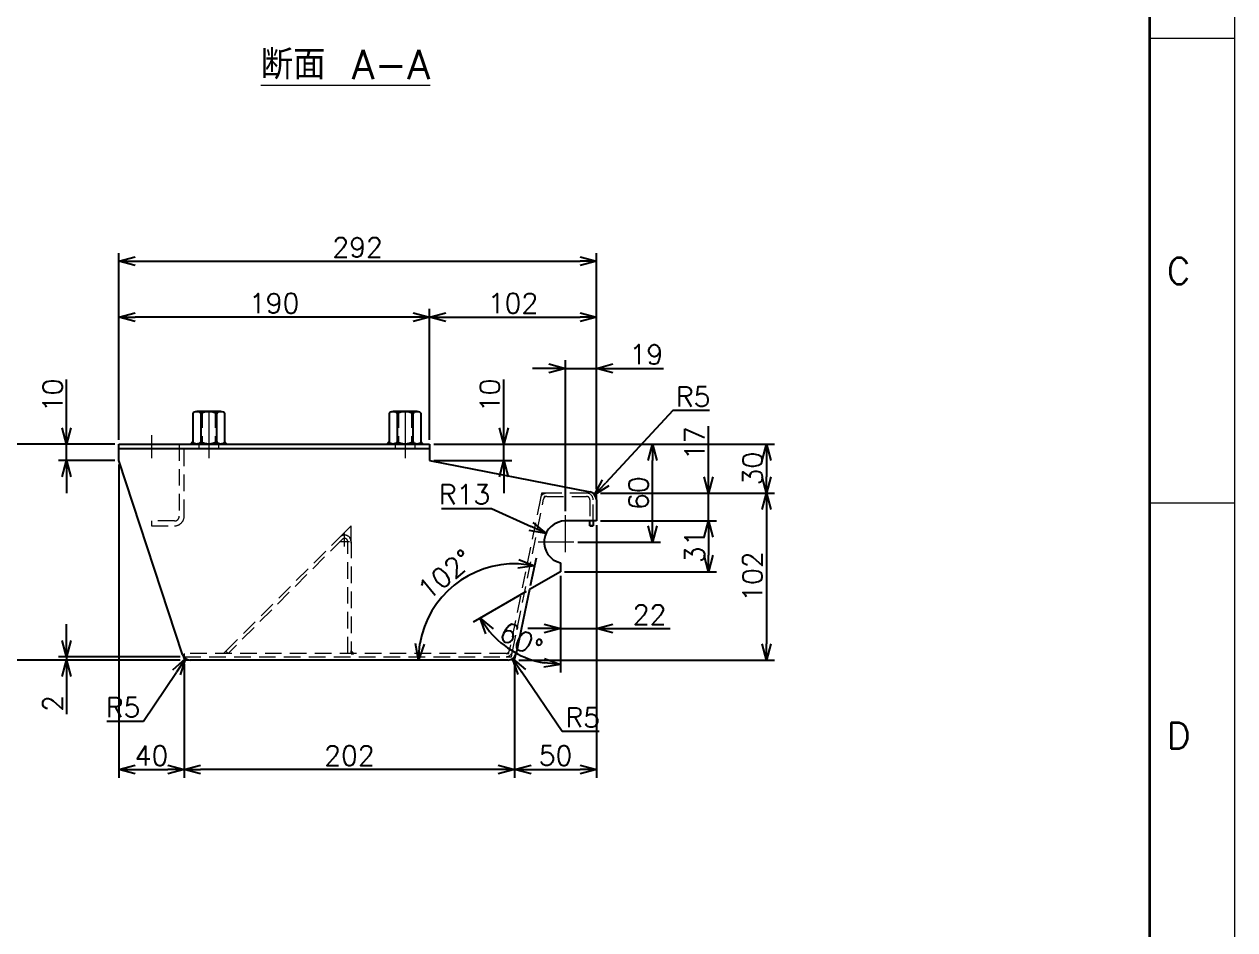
# Model space of a CAD drawing. Header units: millimetres. Extents: x 0 to 3313, y -19 to 2332.
# Drawn here: x 2573 to 3313, y 1185 to 1739 of the extents above; entities that cross this region are included whole.
import ezdxf
from ezdxf.enums import TextEntityAlignment as Align

# ---------------------------------------------------------------- set-up
doc = ezdxf.new("R2010")
doc.units = ezdxf.units.MM
doc.header["$LTSCALE"] = 1.6
doc.header["$PDMODE"] = 99
doc.header["$PDSIZE"] = 1
doc.linetypes.add('CENTER2', pattern=[28.575, 19.05, -3.175, 3.175, -3.175])
doc.linetypes.add('HIDDEN', pattern=[9.525, 6.35, -3.175])
for name, color, linetype, lineweight in [('04_HIDDEN', 2, 'HIDDEN', 13), ('05_CENTER', 4, 'CENTER2', 13), ('08_DIM', 3, 'Continuous', 13), ('90_FRAME', 5, 'Continuous', 35)]:
    doc.layers.add(name, color=color, linetype=linetype, lineweight=lineweight)
doc.layers.add('10_DRAFT', color=8, linetype='Continuous', lineweight=0, plot=False)
doc.layers.add('91_BLANK', color=5, linetype='Continuous', lineweight=0, plot=False)
doc.styles.add('KSS_TXT', font='txt.shx', dxfattribs={"bigfont": 'extfont2.shx'})
doc.dimstyles.new('KSS_DIM', dxfattribs={"dimscale": 4, "dimtxt": 3, "dimasz": 2.5, "dimexe": 1.25, "dimexo": 0.625, "dimtad": 1, "dimdsep": 46, "dimtxsty": 'KSS_TXT', "dimblk": 'OPEN30', "dimcen": 0, "dimazin": 2, "dimtfac": 0.75, "dimtmove": 0, "dimatfit": 3, "dimldrblk": 'OPEN30', "dimfxl": 1.25, "dimtolj": 1, "dimarcsym": 0})
doc.dimstyles.new('KSS_DIM$4', dxfattribs={"dimscale": 4, "dimtxt": 3, "dimasz": 2.5, "dimexe": 1.25, "dimexo": 0.625, "dimtad": 1, "dimtih": 1, "dimtoh": 1, "dimdsep": 46, "dimtxsty": 'KSS_TXT', "dimblk": 'OPEN30', "dimcen": 0, "dimse1": 1, "dimazin": 2, "dimtfac": 0.75, "dimtofl": 0, "dimtmove": 0, "dimatfit": 3, "dimldrblk": 'OPEN30', "dimfxl": 1.25, "dimtolj": 1, "dimarcsym": 0})

# ---------------------------------------------------------------- blocks, each defined once
blk = doc.blocks.new('NTFLS-20a_1')
at = {"color": 0}
for p, q in [((-9.8, 1.31), (-9.8, 18.69)), ((-7.35, 20), (7.35, 20)), ((-4.9, 1.31), (-4.9, 18.69)), ((4.9, 18.69), (4.9, 1.31)), ((9.8, 18.69), (9.8, 1.31)), ((-7.35, 0), (7.35, 0))]:
    blk.add_line(p, q, dxfattribs=at)
for centre, radius, start, end in [((-7.35, 17.06), 2.94, 33.626, 146.374), ((0, 10.2), 9.8, 60, 120), ((7.35, 17.06), 2.94, 33.626, 146.374), ((-7.35, 2.94), 2.94, 213.626, 326.374), ((0, 9.8), 9.8, 240, 300), ((7.35, 2.94), 2.94, 213.626, 326.374)]:
    blk.add_arc(centre, radius, start, end, dxfattribs=at)
at = {"layer": '04_HIDDEN', "color": 0}
for p, q in [((-5, 20), (-5, 0)), ((-4, 20), (-4, 0)), ((4, 20), (4, 0)), ((5, 20), (5, 0))]:
    blk.add_line(p, q, dxfattribs=at)
at = {"layer": '10_DRAFT', "linetype": 'CENTER2'}
blk.add_line((0, 20), (0, 0), dxfattribs=at)
blk = doc.blocks.new('_Open30')
at = {"color": 0, "linetype": 'ByBlock', "lineweight": -2}
for p, q in [((-1, 0.268), (0, 0)), ((0, 0), (-1, -0.268)), ((0, 0), (-1, 0))]:
    blk.add_line(p, q, dxfattribs=at)
blk = doc.blocks.new('*D23')
at = {"layer": '08_DIM', "color": 0, "lineweight": -2, "transparency": 16777216}
for p, q in [((2903.55, 1440.97), (2903.55, 1533.17)), ((2922.55, 1454.4), (2922.55, 1533.17)), ((2893.55, 1528.17), (2883.55, 1528.17)), ((2903.55, 1528.17), (2922.55, 1528.17)), ((2932.55, 1528.17), (2963.55, 1528.17))]:
    blk.add_line(p, q, dxfattribs=at)
at = {"layer": 'Defpoints', "color": 0, "transparency": 16777216}
for p in [(2922.55, 1528.17), (2922.55, 1451.9), (2903.55, 1438.47)]:
    blk.add_point(p, dxfattribs=at)
at = {"layer": '08_DIM', "color": 0, "lineweight": -2, "transparency": 16777216, "xscale": 10, "yscale": 10, "zscale": 10}
blk.add_blockref('_Open30', (2903.55, 1528.17), dxfattribs=at)
at = {"layer": '08_DIM', "color": 0, "lineweight": -2, "transparency": 16777216, "xscale": 10, "yscale": 10, "zscale": 10, "rotation": 180}
blk.add_blockref('_Open30', (2922.55, 1528.17), dxfattribs=at)
at = {"layer": '08_DIM', "color": 0, "transparency": 16777216, "insert": (2953.05, 1536.67), "char_height": 12, "attachment_point": 5, "style": 'KSS_TXT'}
blk.add_mtext('\\A1;19', dxfattribs=at)
blk = doc.blocks.new('*D24')
at = {"layer": '08_DIM', "color": 0, "lineweight": -2, "transparency": 16777216}
for p, q in [((2823.05, 1481.9), (2961.78, 1481.9)), ((2956.78, 1431.9), (2956.78, 1471.9)), ((2911.27, 1421.9), (2961.78, 1421.9))]:
    blk.add_line(p, q, dxfattribs=at)
at = {"layer": 'Defpoints', "color": 0, "transparency": 16777216}
for p in [(2820.55, 1481.9), (2956.78, 1481.9), (2908.77, 1421.9)]:
    blk.add_point(p, dxfattribs=at)
at = {"layer": '08_DIM', "color": 0, "lineweight": -2, "transparency": 16777216, "xscale": 10, "yscale": 10, "zscale": 10}
for p, rotation in [((2956.78, 1481.9), 90), ((2956.78, 1421.9), 270)]:
    blk.add_blockref('_Open30', p, dxfattribs=dict(at, rotation=rotation))
at = {"layer": '08_DIM', "color": 0, "transparency": 16777216, "insert": (2948.28, 1451.9), "char_height": 12, "attachment_point": 5, "rotation": 90, "style": 'KSS_TXT'}
blk.add_mtext('\\A1;60', dxfattribs=at)
blk = doc.blocks.new('*D25')
at = {"layer": '08_DIM', "color": 0, "lineweight": -2, "transparency": 16777216}
for p, q in [((2630.55, 1484.4), (2630.55, 1598.63)), ((2922.55, 1454.4), (2922.55, 1598.63)), ((2640.55, 1593.63), (2912.55, 1593.63))]:
    blk.add_line(p, q, dxfattribs=at)
at = {"layer": 'Defpoints', "color": 0, "transparency": 16777216}
for p in [(2922.55, 1593.63), (2630.55, 1481.9), (2922.55, 1451.9)]:
    blk.add_point(p, dxfattribs=at)
at = {"layer": '08_DIM', "color": 0, "lineweight": -2, "transparency": 16777216, "xscale": 10, "yscale": 10, "zscale": 10, "rotation": 180}
blk.add_blockref('_Open30', (2630.55, 1593.63), dxfattribs=at)
at = {"layer": '08_DIM', "color": 0, "lineweight": -2, "transparency": 16777216, "xscale": 10, "yscale": 10, "zscale": 10}
blk.add_blockref('_Open30', (2922.55, 1593.63), dxfattribs=at)
at = {"layer": '08_DIM', "color": 0, "transparency": 16777216, "insert": (2776.55, 1602.13), "char_height": 12, "attachment_point": 5, "style": 'KSS_TXT'}
blk.add_mtext('\\A1;292', dxfattribs=at)
blk = doc.blocks.new('*D26')
at = {"layer": '08_DIM', "color": 0, "lineweight": -2, "transparency": 16777216}
for p, q in [((2598.65, 1491.9), (2598.65, 1521.4)), ((2628.05, 1481.9), (2593.65, 1481.9)), ((2598.65, 1471.9), (2598.65, 1481.9)), ((2628.05, 1471.9), (2593.65, 1471.9)), ((2598.65, 1461.9), (2598.65, 1451.9))]:
    blk.add_line(p, q, dxfattribs=at)
at = {"layer": 'Defpoints', "color": 0, "transparency": 16777216}
for p in [(2598.65, 1481.9), (2630.55, 1481.9), (2630.55, 1471.9)]:
    blk.add_point(p, dxfattribs=at)
at = {"layer": '08_DIM', "color": 0, "lineweight": -2, "transparency": 16777216, "xscale": 10, "yscale": 10, "zscale": 10}
for p, rotation in [((2598.65, 1481.9), 270), ((2598.65, 1471.9), 90)]:
    blk.add_blockref('_Open30', p, dxfattribs=dict(at, rotation=rotation))
at = {"layer": '08_DIM', "color": 0, "transparency": 16777216, "insert": (2590.15, 1511.65), "char_height": 12, "attachment_point": 5, "rotation": 90, "style": 'KSS_TXT'}
blk.add_mtext('\\A1;10', dxfattribs=at)
blk = doc.blocks.new('*D27')
at = {"layer": '08_DIM', "color": 0, "lineweight": -2, "transparency": 16777216}
for p, q in [((2925.05, 1451.9), (3031.47, 1451.9)), ((3026.47, 1441.9), (3026.47, 1359.9)), ((2875.05, 1349.9), (3031.47, 1349.9))]:
    blk.add_line(p, q, dxfattribs=at)
at = {"layer": 'Defpoints', "color": 0, "transparency": 16777216}
for p in [(2922.55, 1451.9), (2872.55, 1349.9), (3026.47, 1349.9)]:
    blk.add_point(p, dxfattribs=at)
at = {"layer": '08_DIM', "color": 0, "lineweight": -2, "transparency": 16777216, "xscale": 10, "yscale": 10, "zscale": 10}
for p, rotation in [((3026.47, 1451.9), 90), ((3026.47, 1349.9), 270)]:
    blk.add_blockref('_Open30', p, dxfattribs=dict(at, rotation=rotation))
at = {"layer": '08_DIM', "color": 0, "transparency": 16777216, "insert": (3017.97, 1400.9), "char_height": 12, "attachment_point": 5, "rotation": 90, "style": 'KSS_TXT'}
blk.add_mtext('\\A1;102', dxfattribs=at)
blk = doc.blocks.new('*D28')
at = {"layer": '08_DIM', "color": 0, "lineweight": -2, "transparency": 16777216}
blk.add_line((2882.23, 1395.48), (2885.81, 1412.31), dxfattribs=at)
blk.add_arc((2872.55, 1349.9), 58.8, 87.75574, 170.24426, dxfattribs=at)
at = {"layer": 'Defpoints', "color": 0, "transparency": 16777216}
for p in [(2850.52, 1404.42), (2881.71, 1393.03), (2703.51, 1349.9), (2868.46, 1349.9), (2873.39, 1353.9)]:
    blk.add_point(p, dxfattribs=at)
at = {"layer": '08_DIM', "color": 0, "lineweight": -2, "transparency": 16777216, "xscale": 10, "yscale": 10, "zscale": 10}
for p, rotation in [((2884.77, 1407.42), 352.8778679435785), ((2813.74, 1349.9), 265.1221320564276)]:
    blk.add_blockref('_Open30', p, dxfattribs=dict(at, rotation=rotation))
at = {"layer": '08_DIM', "color": 0, "transparency": 16777216, "insert": (2830.19, 1402.21), "char_height": 12, "attachment_point": 5, "rotation": 39, "style": 'KSS_TXT'}
blk.add_mtext('\\A1;102%%d', dxfattribs=at)
blk = doc.blocks.new('*D29')
at = {"layer": '08_DIM', "color": 0, "lineweight": -2, "transparency": 16777216}
for p, q in [((2900.55, 1401.4), (2900.55, 1342.24)), ((2879.55, 1391.78), (2847.14, 1373.07))]:
    blk.add_line(p, q, dxfattribs=at)
blk.add_arc((2900.55, 1403.9), 56.67, 220.124, 259.876, dxfattribs=at)
at = {"layer": 'Defpoints', "color": 0, "transparency": 16777216}
for p in [(2900.55, 1408.9), (2900.55, 1403.9), (2900.55, 1403.9), (2881.71, 1393.03), (2864.12, 1360.49)]:
    blk.add_point(p, dxfattribs=at)
at = {"layer": '08_DIM', "color": 0, "lineweight": -2, "transparency": 16777216, "xscale": 10, "yscale": 10, "zscale": 10}
for p, rotation in [((2851.47, 1375.57), 125.0619996338864), ((2900.55, 1347.24), 354.9380003661081)]:
    blk.add_blockref('_Open30', p, dxfattribs=dict(at, rotation=rotation))
at = {"layer": '08_DIM', "color": 0, "transparency": 16777216, "insert": (2876.46, 1362.19), "char_height": 12, "attachment_point": 5, "rotation": 330, "style": 'KSS_TXT'}
blk.add_mtext('\\A1;60%%d', dxfattribs=at)
blk = doc.blocks.new('*D30')
at = {"layer": '08_DIM', "color": 0, "lineweight": -2, "transparency": 16777216}
for p, q in [((2630.55, 1469.4), (2630.55, 1278)), ((2670.55, 1347.4), (2670.55, 1278)), ((2640.55, 1283), (2660.55, 1283))]:
    blk.add_line(p, q, dxfattribs=at)
at = {"layer": 'Defpoints', "color": 0, "transparency": 16777216}
for p in [(2630.55, 1471.9), (2670.55, 1349.9), (2670.55, 1283)]:
    blk.add_point(p, dxfattribs=at)
at = {"layer": '08_DIM', "color": 0, "lineweight": -2, "transparency": 16777216, "xscale": 10, "yscale": 10, "zscale": 10, "rotation": 180}
blk.add_blockref('_Open30', (2630.55, 1283), dxfattribs=at)
at = {"layer": '08_DIM', "color": 0, "lineweight": -2, "transparency": 16777216, "xscale": 10, "yscale": 10, "zscale": 10}
blk.add_blockref('_Open30', (2670.55, 1283), dxfattribs=at)
at = {"layer": '08_DIM', "color": 0, "transparency": 16777216, "insert": (2650.55, 1291.5), "char_height": 12, "attachment_point": 5, "style": 'KSS_TXT'}
blk.add_mtext('\\A1;40', dxfattribs=at)
blk = doc.blocks.new('*D38')
at = {"layer": '08_DIM', "color": 0, "lineweight": -2, "transparency": 16777216}
for p, q in [((2628.05, 1481.9), (2558.08, 1481.9)), ((2563.08, 1359.9), (2563.08, 1471.9)), ((2668.05, 1349.9), (2558.08, 1349.9))]:
    blk.add_line(p, q, dxfattribs=at)
at = {"layer": 'Defpoints', "color": 0, "transparency": 16777216}
for p in [(2563.08, 1481.9), (2630.55, 1481.9), (2670.55, 1349.9)]:
    blk.add_point(p, dxfattribs=at)
at = {"layer": '08_DIM', "color": 0, "lineweight": -2, "transparency": 16777216, "xscale": 10, "yscale": 10, "zscale": 10}
for p, rotation in [((2563.08, 1481.9), 90), ((2563.08, 1349.9), 270)]:
    blk.add_blockref('_Open30', p, dxfattribs=dict(at, rotation=rotation))
at = {"layer": '08_DIM', "color": 0, "transparency": 16777216, "insert": (2554.58, 1415.9), "char_height": 12, "attachment_point": 5, "rotation": 90, "style": 'KSS_TXT'}
blk.add_mtext('\\A1;132', dxfattribs=at)
blk = doc.blocks.new('*D39')
at = {"layer": '08_DIM', "color": 0, "lineweight": -2, "transparency": 16777216}
for p, q in [((2670.55, 1347.4), (2670.55, 1278)), ((2872.55, 1347.4), (2872.55, 1278)), ((2862.55, 1283), (2680.55, 1283))]:
    blk.add_line(p, q, dxfattribs=at)
at = {"layer": 'Defpoints', "color": 0, "transparency": 16777216}
for p in [(2670.55, 1349.9), (2872.55, 1349.9), (2670.55, 1283)]:
    blk.add_point(p, dxfattribs=at)
at = {"layer": '08_DIM', "color": 0, "lineweight": -2, "transparency": 16777216, "xscale": 10, "yscale": 10, "zscale": 10, "rotation": 180}
blk.add_blockref('_Open30', (2670.55, 1283), dxfattribs=at)
at = {"layer": '08_DIM', "color": 0, "lineweight": -2, "transparency": 16777216, "xscale": 10, "yscale": 10, "zscale": 10}
blk.add_blockref('_Open30', (2872.55, 1283), dxfattribs=at)
at = {"layer": '08_DIM', "color": 0, "transparency": 16777216, "insert": (2771.55, 1291.5), "char_height": 12, "attachment_point": 5, "style": 'KSS_TXT'}
blk.add_mtext('\\A1;202', dxfattribs=at)
blk = doc.blocks.new('*D40')
at = {"layer": '08_DIM', "color": 0, "lineweight": -2, "transparency": 16777216}
for p, q in [((2922.55, 1432.4), (2922.55, 1278)), ((2872.55, 1347.4), (2872.55, 1278)), ((2882.55, 1283), (2912.55, 1283))]:
    blk.add_line(p, q, dxfattribs=at)
at = {"layer": 'Defpoints', "color": 0, "transparency": 16777216}
for p in [(2922.55, 1434.9), (2872.55, 1349.9), (2922.55, 1283)]:
    blk.add_point(p, dxfattribs=at)
at = {"layer": '08_DIM', "color": 0, "lineweight": -2, "transparency": 16777216, "xscale": 10, "yscale": 10, "zscale": 10, "rotation": 180}
blk.add_blockref('_Open30', (2872.55, 1283), dxfattribs=at)
at = {"layer": '08_DIM', "color": 0, "lineweight": -2, "transparency": 16777216, "xscale": 10, "yscale": 10, "zscale": 10}
blk.add_blockref('_Open30', (2922.55, 1283), dxfattribs=at)
at = {"layer": '08_DIM', "color": 0, "transparency": 16777216, "insert": (2897.55, 1291.51), "char_height": 12, "attachment_point": 5, "style": 'KSS_TXT'}
blk.add_mtext('\\A1;50', dxfattribs=at)
blk = doc.blocks.new('*D41')
at = {"layer": '08_DIM', "color": 0, "lineweight": -2, "transparency": 16777216}
for p, q in [((2922.55, 1432.4), (2922.55, 1364.15)), ((2900.55, 1401.4), (2900.55, 1364.15)), ((2890.55, 1369.15), (2880.55, 1369.15)), ((2900.55, 1369.15), (2922.55, 1369.15)), ((2932.55, 1369.15), (2967.55, 1369.15))]:
    blk.add_line(p, q, dxfattribs=at)
at = {"layer": 'Defpoints', "color": 0, "transparency": 16777216}
for p in [(2922.55, 1434.9), (2900.55, 1403.9), (2922.55, 1369.15)]:
    blk.add_point(p, dxfattribs=at)
at = {"layer": '08_DIM', "color": 0, "lineweight": -2, "transparency": 16777216, "xscale": 10, "yscale": 10, "zscale": 10}
blk.add_blockref('_Open30', (2900.55, 1369.15), dxfattribs=at)
at = {"layer": '08_DIM', "color": 0, "lineweight": -2, "transparency": 16777216, "xscale": 10, "yscale": 10, "zscale": 10, "rotation": 180}
blk.add_blockref('_Open30', (2922.55, 1369.15), dxfattribs=at)
at = {"layer": '08_DIM', "color": 0, "transparency": 16777216, "insert": (2955.05, 1377.65), "char_height": 12, "attachment_point": 5, "style": 'KSS_TXT'}
blk.add_mtext('\\A1;22', dxfattribs=at)
blk = doc.blocks.new('*D43')
at = {"layer": '08_DIM', "color": 0, "lineweight": -2, "transparency": 16777216}
for p, q in [((2925.05, 1434.9), (2996.03, 1434.9)), ((2991.03, 1424.9), (2991.03, 1413.9)), ((2903.05, 1403.9), (2996.03, 1403.9))]:
    blk.add_line(p, q, dxfattribs=at)
at = {"layer": 'Defpoints', "color": 0, "transparency": 16777216}
for p in [(2922.55, 1434.9), (2900.55, 1403.9), (2991.03, 1403.9)]:
    blk.add_point(p, dxfattribs=at)
at = {"layer": '08_DIM', "color": 0, "lineweight": -2, "transparency": 16777216, "xscale": 10, "yscale": 10, "zscale": 10}
for p, rotation in [((2991.03, 1434.9), 90), ((2991.03, 1403.9), 270)]:
    blk.add_blockref('_Open30', p, dxfattribs=dict(at, rotation=rotation))
at = {"layer": '08_DIM', "color": 0, "transparency": 16777216, "insert": (2982.53, 1419.4), "char_height": 12, "attachment_point": 5, "rotation": 90, "style": 'KSS_TXT'}
blk.add_mtext('\\A1;31', dxfattribs=at)
blk = doc.blocks.new('*D45')
at = {"layer": '08_DIM', "color": 0, "lineweight": -2, "transparency": 16777216}
for p, q in [((2991.03, 1461.9), (2991.03, 1492.9)), ((2925.05, 1451.9), (2996.03, 1451.9)), ((2991.03, 1434.9), (2991.03, 1451.9)), ((2925.05, 1434.9), (2996.03, 1434.9)), ((2991.03, 1424.9), (2991.03, 1414.9))]:
    blk.add_line(p, q, dxfattribs=at)
at = {"layer": 'Defpoints', "color": 0, "transparency": 16777216}
for p in [(2922.55, 1451.9), (2991.03, 1451.9), (2922.55, 1434.9)]:
    blk.add_point(p, dxfattribs=at)
at = {"layer": '08_DIM', "color": 0, "lineweight": -2, "transparency": 16777216, "xscale": 10, "yscale": 10, "zscale": 10}
for p, rotation in [((2991.03, 1451.9), 270), ((2991.03, 1434.9), 90)]:
    blk.add_blockref('_Open30', p, dxfattribs=dict(at, rotation=rotation))
at = {"layer": '08_DIM', "color": 0, "transparency": 16777216, "insert": (2982.53, 1482.4), "char_height": 12, "attachment_point": 5, "rotation": 90, "style": 'KSS_TXT'}
blk.add_mtext('\\A1;17', dxfattribs=at)
blk = doc.blocks.new('*D46')
at = {"layer": '08_DIM', "color": 0, "lineweight": -2, "transparency": 16777216}
for p, q in [((2823.05, 1481.9), (3031.47, 1481.9)), ((3026.47, 1471.9), (3026.47, 1461.9)), ((2925.05, 1451.9), (3031.47, 1451.9))]:
    blk.add_line(p, q, dxfattribs=at)
at = {"layer": 'Defpoints', "color": 0, "transparency": 16777216}
for p in [(2820.55, 1481.9), (2922.55, 1451.9), (3026.47, 1451.9)]:
    blk.add_point(p, dxfattribs=at)
at = {"layer": '08_DIM', "color": 0, "lineweight": -2, "transparency": 16777216, "xscale": 10, "yscale": 10, "zscale": 10}
for p, rotation in [((3026.47, 1481.9), 90), ((3026.47, 1451.9), 270)]:
    blk.add_blockref('_Open30', p, dxfattribs=dict(at, rotation=rotation))
at = {"layer": '08_DIM', "color": 0, "transparency": 16777216, "insert": (3017.97, 1466.9), "char_height": 12, "attachment_point": 5, "rotation": 90, "style": 'KSS_TXT'}
blk.add_mtext('\\A1;30', dxfattribs=at)
blk = doc.blocks.new('*D47')
at = {"layer": '08_DIM', "color": 0, "lineweight": -2, "transparency": 16777216}
for p, q in [((2865.87, 1491.9), (2865.87, 1521.4)), ((2823.05, 1481.9), (2870.87, 1481.9)), ((2865.87, 1471.9), (2865.87, 1481.9)), ((2823.05, 1471.9), (2870.87, 1471.9)), ((2865.87, 1461.9), (2865.87, 1451.9))]:
    blk.add_line(p, q, dxfattribs=at)
at = {"layer": 'Defpoints', "color": 0, "transparency": 16777216}
for p in [(2820.55, 1481.9), (2865.87, 1481.9), (2820.55, 1471.9)]:
    blk.add_point(p, dxfattribs=at)
at = {"layer": '08_DIM', "color": 0, "lineweight": -2, "transparency": 16777216, "xscale": 10, "yscale": 10, "zscale": 10}
for p, rotation in [((2865.87, 1481.9), 270), ((2865.87, 1471.9), 90)]:
    blk.add_blockref('_Open30', p, dxfattribs=dict(at, rotation=rotation))
at = {"layer": '08_DIM', "color": 0, "transparency": 16777216, "insert": (2857.37, 1511.65), "char_height": 12, "attachment_point": 5, "rotation": 90, "style": 'KSS_TXT'}
blk.add_mtext('\\A1;10', dxfattribs=at)
blk = doc.blocks.new('*D49')
at = {"layer": '08_DIM', "color": 0, "lineweight": -2, "transparency": 16777216}
for p, q in [((2820.55, 1484.4), (2820.55, 1564.49)), ((2922.55, 1454.4), (2922.55, 1564.49)), ((2830.55, 1559.49), (2912.55, 1559.49))]:
    blk.add_line(p, q, dxfattribs=at)
at = {"layer": 'Defpoints', "color": 0, "transparency": 16777216}
for p in [(2922.55, 1559.49), (2820.55, 1481.9), (2922.55, 1451.9)]:
    blk.add_point(p, dxfattribs=at)
at = {"layer": '08_DIM', "color": 0, "lineweight": -2, "transparency": 16777216, "xscale": 10, "yscale": 10, "zscale": 10, "rotation": 180}
blk.add_blockref('_Open30', (2820.55, 1559.49), dxfattribs=at)
at = {"layer": '08_DIM', "color": 0, "lineweight": -2, "transparency": 16777216, "xscale": 10, "yscale": 10, "zscale": 10}
blk.add_blockref('_Open30', (2922.55, 1559.49), dxfattribs=at)
at = {"layer": '08_DIM', "color": 0, "transparency": 16777216, "insert": (2871.55, 1567.99), "char_height": 12, "attachment_point": 5, "style": 'KSS_TXT'}
blk.add_mtext('\\A1;102', dxfattribs=at)
blk = doc.blocks.new('*D50')
at = {"layer": '08_DIM', "color": 0, "lineweight": -2, "transparency": 16777216}
for p, q in [((2630.55, 1484.4), (2630.55, 1564.49)), ((2820.55, 1484.4), (2820.55, 1564.49)), ((2810.55, 1559.49), (2640.55, 1559.49))]:
    blk.add_line(p, q, dxfattribs=at)
at = {"layer": 'Defpoints', "color": 0, "transparency": 16777216}
for p in [(2630.55, 1559.49), (2630.55, 1481.9), (2820.55, 1481.9)]:
    blk.add_point(p, dxfattribs=at)
at = {"layer": '08_DIM', "color": 0, "lineweight": -2, "transparency": 16777216, "xscale": 10, "yscale": 10, "zscale": 10, "rotation": 180}
blk.add_blockref('_Open30', (2630.55, 1559.49), dxfattribs=at)
at = {"layer": '08_DIM', "color": 0, "lineweight": -2, "transparency": 16777216, "xscale": 10, "yscale": 10, "zscale": 10}
blk.add_blockref('_Open30', (2820.55, 1559.49), dxfattribs=at)
at = {"layer": '08_DIM', "color": 0, "transparency": 16777216, "insert": (2725.55, 1567.99), "char_height": 12, "attachment_point": 5, "style": 'KSS_TXT'}
blk.add_mtext('\\A1;190', dxfattribs=at)
blk = doc.blocks.new('*D53')
at = {"layer": '08_DIM', "color": 0, "lineweight": -2, "transparency": 16777216}
for p, q in [((2598.65, 1361.9), (2598.65, 1371.9)), ((2668.05, 1351.9), (2593.65, 1351.9)), ((2668.05, 1349.9), (2593.65, 1349.9)), ((2598.65, 1351.9), (2598.65, 1349.9)), ((2598.65, 1339.9), (2598.65, 1316.9))]:
    blk.add_line(p, q, dxfattribs=at)
at = {"layer": 'Defpoints', "color": 0, "transparency": 16777216}
for p in [(2598.65, 1349.9), (2670.55, 1351.9), (2670.55, 1349.9)]:
    blk.add_point(p, dxfattribs=at)
at = {"layer": '08_DIM', "color": 0, "lineweight": -2, "transparency": 16777216, "xscale": 10, "yscale": 10, "zscale": 10}
for p, rotation in [((2598.65, 1351.9), 270), ((2598.65, 1349.9), 90)]:
    blk.add_blockref('_Open30', p, dxfattribs=dict(at, rotation=rotation))
at = {"layer": '08_DIM', "color": 0, "transparency": 16777216, "insert": (2590.15, 1323.4), "char_height": 12, "attachment_point": 5, "rotation": 90, "style": 'KSS_TXT'}
blk.add_mtext('\\A1;2', dxfattribs=at)
blk = doc.blocks.new('*D57')
at = {"layer": '08_DIM', "color": 0, "lineweight": -2, "transparency": 16777216}
for p, q in [((2827.92, 1442.61), (2858.42, 1442.61)), ((2858.42, 1442.61), (2882.64, 1431.49))]:
    blk.add_line(p, q, dxfattribs=at)
at = {"layer": 'Defpoints', "color": 0, "transparency": 16777216}
for p in [(2891.73, 1427.32), (2903.55, 1421.9)]:
    blk.add_point(p, dxfattribs=at)
at = {"layer": '08_DIM', "color": 0, "lineweight": -2, "transparency": 16777216, "xscale": 10, "yscale": 10, "zscale": 10, "rotation": 335.3581958353621}
blk.add_blockref('_Open30', (2891.73, 1427.32), dxfattribs=at)
at = {"layer": '08_DIM', "color": 0, "transparency": 16777216, "insert": (2841.92, 1451.11), "char_height": 12, "attachment_point": 5, "style": 'KSS_TXT'}
blk.add_mtext('\\A1;R13', dxfattribs=at)
blk = doc.blocks.new('*D58')
at = {"layer": '08_DIM', "color": 0, "lineweight": -2, "transparency": 16777216}
for p, q in [((2645.68, 1312.48), (2665.81, 1342.45)), ((2623.18, 1312.48), (2645.68, 1312.48))]:
    blk.add_line(p, q, dxfattribs=at)
at = {"layer": 'Defpoints', "color": 0, "transparency": 16777216}
for p in [(2674.17, 1354.9), (2671.38, 1350.75)]:
    blk.add_point(p, dxfattribs=at)
at = {"layer": '08_DIM', "color": 0, "lineweight": -2, "transparency": 16777216, "xscale": 10, "yscale": 10, "zscale": 10, "rotation": 56.11624288638417}
blk.add_blockref('_Open30', (2671.38, 1350.75), dxfattribs=at)
at = {"layer": '08_DIM', "color": 0, "transparency": 16777216, "insert": (2633.18, 1320.99), "char_height": 12, "attachment_point": 5, "style": 'KSS_TXT'}
blk.add_mtext('\\A1;R5', dxfattribs=at)
blk = doc.blocks.new('*D59')
at = {"layer": '08_DIM', "color": 0, "lineweight": -2, "transparency": 16777216}
for p, q in [((2969.18, 1502.36), (2928.21, 1458.29)), ((2991.68, 1502.36), (2969.18, 1502.36))]:
    blk.add_line(p, q, dxfattribs=at)
at = {"layer": 'Defpoints', "color": 0, "transparency": 16777216}
for p in [(2921.41, 1450.97), (2918, 1447.3)]:
    blk.add_point(p, dxfattribs=at)
at = {"layer": '08_DIM', "color": 0, "lineweight": -2, "transparency": 16777216, "xscale": 10, "yscale": 10, "zscale": 10, "rotation": 227.0949536670875}
blk.add_blockref('_Open30', (2921.41, 1450.97), dxfattribs=at)
at = {"layer": '08_DIM', "color": 0, "transparency": 16777216, "insert": (2981.68, 1510.87), "char_height": 12, "attachment_point": 5, "style": 'KSS_TXT'}
blk.add_mtext('\\A1;R5', dxfattribs=at)
blk = doc.blocks.new('*D60')
at = {"layer": '08_DIM', "color": 0, "lineweight": -2, "transparency": 16777216}
for p, q in [((2901.67, 1306.28), (2876.95, 1342.51)), ((2924.17, 1306.28), (2901.67, 1306.28))]:
    blk.add_line(p, q, dxfattribs=at)
at = {"layer": 'Defpoints', "color": 0, "transparency": 16777216}
for p in [(2868.5, 1354.9), (2871.31, 1350.77)]:
    blk.add_point(p, dxfattribs=at)
at = {"layer": '08_DIM', "color": 0, "lineweight": -2, "transparency": 16777216, "xscale": 10, "yscale": 10, "zscale": 10, "rotation": 124.3074632759863}
blk.add_blockref('_Open30', (2871.31, 1350.77), dxfattribs=at)
at = {"layer": '08_DIM', "color": 0, "transparency": 16777216, "insert": (2914.17, 1314.79), "char_height": 12, "attachment_point": 5, "style": 'KSS_TXT'}
blk.add_mtext('\\A1;R5', dxfattribs=at)

msp = doc.modelspace()

# ---------------------------------------------------------------- hatches: boundary and pattern name
h = msp.add_hatch(color=3)
h.dxf.hatch_style = 1
h.paths.add_polyline_path([(2675.746, 1483.217), (2674.678, 1481.904), (2678.195, 1481.904, -0.251062)])
h = msp.add_hatch(color=3)
h.dxf.hatch_style = 1
h.paths.add_polyline_path([(2695.345, 1483.217), (2696.413, 1481.904), (2692.895, 1481.904, 0.251062)])
h = msp.add_hatch(color=3)
h.dxf.hatch_style = 1
h.paths.add_polyline_path([(2795.746, 1483.217), (2794.678, 1481.904), (2798.195, 1481.904, -0.251062)])
h = msp.add_hatch(color=3)
h.dxf.hatch_style = 1
h.paths.add_polyline_path([(2815.345, 1483.217), (2816.413, 1481.904), (2812.895, 1481.904, 0.251062)])

# ---------------------------------------------------------------- linework, layer by layer
at = {"color": 0}
for p, q in [((2630.545, 1481.904), (2820.545, 1481.904)), ((2630.545, 1471.904), (2630.545, 1481.904)), ((2630.545, 1481.904), (2820.545, 1481.904)), ((2820.545, 1481.904), (2820.545, 1478.904)), ((2820.545, 1481.904), (2820.545, 1471.904)), ((2820.545, 1478.904), (2630.545, 1478.904)), ((2669.417, 1353.347), (2630.545, 1471.904)), ((2820.545, 1471.904), (2918.507, 1452.696)), ((2922.545, 1447.79), (2922.545, 1439.904)), ((2922.545, 1439.904), (2922.545, 1434.904)), ((2922.545, 1434.904), (2903.545, 1434.904)), ((2918.545, 1431.904), (2918.545, 1434.904)), ((2918.545, 1431.904), (2920.545, 1431.904)), ((2920.545, 1431.904), (2918.545, 1431.904)), ((2920.545, 1434.904), (2920.545, 1431.904)), ((2900.545, 1409.255), (2900.545, 1403.904)), ((2900.545, 1403.904), (2881.712, 1393.031)), ((2881.712, 1393.031), (2873.387, 1353.865)), ((2868.496, 1349.904), (2674.168, 1349.904))]:
    msp.add_line(p, q, dxfattribs=at)
at = {"color": 3}
for p, q in [((2675.746, 1483.217), (2674.678, 1481.904)), ((2695.345, 1483.217), (2696.413, 1481.904)), ((2795.746, 1483.217), (2794.678, 1481.904)), ((2815.345, 1483.217), (2816.413, 1481.904))]:
    msp.add_line(p, q, dxfattribs=at)
msp.add_lwpolyline([(2772.545, 1353.904), (2774.045, 1353.904), (2772.545, 1355.404), (2772.545, 1355.404)], close=True, dxfattribs=at)
at = {"color": 0}
for centre, radius, start, end in [((2917.545, 1447.79), 5, 0, 78.906277), ((2903.545, 1421.904), 13, 90, 256.657636), ((2674.168, 1354.904), 5, 198.152706, 270), ((2868.496, 1354.904), 5, 270, 348)]:
    msp.add_arc(centre, radius, start, end, dxfattribs=at)
at = {"layer": '04_HIDDEN'}
for p, q in [((2679.545, 1481.904), (2679.545, 1478.904)), ((2691.545, 1481.904), (2691.545, 1478.904)), ((2799.545, 1481.904), (2799.545, 1478.904)), ((2811.545, 1481.904), (2811.545, 1478.904)), ((2916.545, 1451.904), (2892.178, 1451.904)), ((2888.259, 1448.704), (2869.239, 1355.505)), ((2871.198, 1355.105), (2890.219, 1448.304)), ((2892.178, 1449.904), (2916.545, 1449.904)), ((2918.545, 1447.904), (2918.545, 1434.904)), ((2920.545, 1434.904), (2920.545, 1447.904)), ((2695.959, 1355.319), (2765.717, 1425.076)), ((2767.131, 1423.662), (2697.374, 1353.904)), ((2770.545, 1353.904), (2770.545, 1422.248)), ((2772.545, 1422.248), (2772.545, 1353.904)), ((2697.374, 1353.904), (2695.959, 1355.319)), ((2867.279, 1353.904), (2670.545, 1353.904)), ((2670.545, 1353.904), (2670.545, 1351.904)), ((2670.545, 1351.904), (2867.279, 1351.904))]:
    msp.add_line(p, q, dxfattribs=at)
msp.add_lwpolyline([(2670.545, 1437.904), (2670.545, 1481.904), (2667.545, 1481.904), (2667.545, 1437.904, -0.4142136), (2664.545, 1434.904), (2650.545, 1434.904), (2650.545, 1431.904), (2664.545, 1431.904, 0.4142136)], format="xyb", close=True, dxfattribs=at)
for centre, radius, start, end in [((2892.178, 1447.904), 4, 90, 168.465379), ((2916.545, 1447.904), 4, 0, 90), ((2892.178, 1447.904), 2, 90, 168.465379), ((2916.545, 1447.904), 2, 0, 90), ((2768.545, 1422.248), 4, 0, 135), ((2768.545, 1422.248), 2, 0, 135), ((2867.279, 1355.904), 2, 270, 348.465379), ((2867.279, 1355.904), 4, 270, 348.465379)]:
    msp.add_arc(centre, radius, start, end, dxfattribs=at)
at = {"layer": '05_CENTER'}
for p, q in [((2650.545, 1487.395), (2650.545, 1473.29)), ((2685.545, 1487.395), (2685.545, 1473.29)), ((2805.545, 1487.395), (2805.545, 1473.29)), ((2903.545, 1415.799), (2903.545, 1438.473)), ((2908.768, 1421.904), (2886.977, 1421.904))]:
    msp.add_line(p, q, dxfattribs=at)
at = {"layer": '08_DIM'}
for p, q in [((2888.912, 1451.904), (2888.259, 1448.704)), ((2892.178, 1451.904), (2888.912, 1451.904)), ((2918.507, 1452.696), (2922.545, 1451.904)), ((2922.545, 1451.904), (2922.545, 1447.79)), ((2890.545, 1449.904), (2890.219, 1448.304)), ((2892.178, 1449.904), (2890.545, 1449.904)), ((2772.545, 1431.904), (2765.088, 1424.447)), ((2772.545, 1421.359), (2772.545, 1431.904)), ((2695.959, 1355.319), (2694.545, 1353.904)), ((2868.912, 1353.904), (2869.239, 1355.505)), ((2870.545, 1351.904), (2871.198, 1355.105)), ((2669.417, 1353.347), (2670.545, 1349.904)), ((2670.545, 1349.904), (2674.168, 1349.904)), ((2867.279, 1353.904), (2868.912, 1353.904)), ((2867.279, 1351.904), (2870.545, 1351.904)), ((2872.545, 1349.904), (2868.496, 1349.904)), ((2873.387, 1353.865), (2872.545, 1349.904))]:
    msp.add_line(p, q, dxfattribs=at)
at = {"layer": '10_DRAFT'}
for p, q in [((2771.545, 1422.248), (2765.545, 1422.248)), ((2768.545, 1419.248), (2768.545, 1427.143))]:
    msp.add_line(p, q, dxfattribs=at)
at = {"layer": '90_FRAME', "color": 4, "lineweight": 13}
for p, q in [((3312.803, 1729.701), (3260.956, 1729.701)), ((3312.803, 1445.713), (3260.956, 1445.713))]:
    msp.add_line(p, q, dxfattribs=at)
at = {"layer": '90_FRAME'}
msp.add_lwpolyline([(155.384, 51.616), (3260.956, 51.616), (3260.956, 2271.831), (155.384, 2271.831)], close=True, dxfattribs=at)
at = {"layer": '91_BLANK'}
msp.add_lwpolyline([(0, 0), (3312.803, 0), (3312.803, 2331.679), (0, 2331.679)], close=True, dxfattribs=at)

# ---------------------------------------------------------------- block references
at = {"color": 4, "xscale": -1}
for p in [(2685.545, 1481.904), (2805.545, 1481.904)]:
    msp.add_blockref('NTFLS-20a_1', p, dxfattribs=at)

# ---------------------------------------------------------------- texts
at = {"layer": '08_DIM', "style": 'KSS_TXT'}
msp.add_text('%%u断面 A-A', height=18, dxfattribs=at).set_placement((2717.345, 1704.887))
at = {"layer": '90_FRAME', "color": 0, "lineweight": 13, "style": 'KSS_TXT'}
for s, p in [('C', (3271.263, 1587.707)), ('D', (3271.263, 1303.718))]:
    msp.add_text(s, height=16, dxfattribs=at).set_placement(p, align=Align.MIDDLE_LEFT)

# ---------------------------------------------------------------- dimensions: what is measured, and where the dimension line sits
at = {"layer": '08_DIM'}
for base, p1, p2, angle, picture, middle in [((2922.545, 1593.634), (2630.545, 1481.904), (2922.545, 1451.904), 180, '*D25', (2776.545, 1602.134)), ((2630.545, 1559.487), (2820.545, 1481.904), (2630.545, 1481.904), 180, '*D50', (2725.545, 1567.987)), ((2922.545, 1559.487), (2820.545, 1481.904), (2922.545, 1451.904), 180, '*D49', (2871.545, 1567.987)), ((2922.545, 1528.167), (2903.545, 1438.473), (2922.545, 1451.904), 180, '*D23', (2953.048, 1536.667)), ((2598.65, 1481.904), (2630.545, 1471.904), (2630.545, 1481.904), 90, '*D26', (2590.15, 1511.654)), ((2865.869, 1481.904), (2820.545, 1471.904), (2820.545, 1481.904), 90, '*D47', (2857.369, 1511.654)), ((2991.033, 1451.904), (2922.545, 1434.904), (2922.545, 1451.904), 270, '*D45', (2982.533, 1482.404)), ((2956.784, 1481.904), (2908.768, 1421.904), (2820.545, 1481.904), 90, '*D24', (2948.284, 1451.904)), ((3026.475, 1451.904), (2820.545, 1481.904), (2922.545, 1451.904), 90, '*D46', (3017.975, 1466.904)), ((2670.545, 1283.001), (2630.545, 1471.904), (2670.545, 1349.904), 180, '*D30', (2650.545, 1291.501)), ((3026.475, 1349.904), (2922.545, 1451.904), (2872.545, 1349.904), 90, '*D27', (3017.975, 1400.904)), ((2922.545, 1283.001), (2872.545, 1349.904), (2922.545, 1434.904), 180, '*D40', (2897.545, 1291.509)), ((2922.545, 1369.146), (2900.545, 1403.904), (2922.545, 1434.904), 180, '*D41', (2955.045, 1377.646)), ((2991.033, 1403.904), (2922.545, 1434.904), (2900.545, 1403.904), 90, '*D43', (2982.533, 1419.404)), ((2598.65, 1349.904), (2670.545, 1351.904), (2670.545, 1349.904), 90, '*D53', (2590.15, 1323.404)), ((2670.545, 1283.001), (2872.545, 1349.904), (2670.545, 1349.904), 180, '*D39', (2771.545, 1291.501))]:
    dim = msp.add_linear_dim(base=base, p1=p1, p2=p2, angle=angle, dimstyle='KSS_DIM', dxfattribs=at)
    dim.commit()
    dim.dimension.update_dxf_attribs({"geometry": picture, "text_midpoint": middle})
for center, mpoint, picture, middle in [((2918.002, 1447.304), (2921.406, 1450.967), '*D59', (2981.676, 1502.365)), ((2903.545, 1421.904), (2891.729, 1427.325), '*D57', (2841.916, 1442.606)), ((2674.168, 1354.904), (2671.38, 1350.754), '*D58', (2633.176, 1312.478)), ((2868.496, 1354.904), (2871.314, 1350.774), '*D60', (2914.173, 1306.283))]:
    dim = msp.add_radius_dim(center=center, mpoint=mpoint, dimstyle='KSS_DIM$4', override={"dimpost": 'R<>', "dimtix": 1, "dimarcsym": 1}, dxfattribs=at)
    dim.commit()
    dim.dimension.update_dxf_attribs({"geometry": picture, "text_midpoint": middle, "dimtype": 164})
dim = msp.add_linear_dim(base=(2563.076, 1481.904), p1=(2670.545, 1349.904), p2=(2630.545, 1481.904), angle=90, dimstyle='KSS_DIM', override={"dimscale": 4}, dxfattribs=at)
dim.commit()
dim.dimension.update_dxf_attribs({"geometry": '*D38', "text_midpoint": (2554.576, 1415.904)})
for base, line1, line2, picture, middle in [((2850.518, 1404.424), ((2881.712, 1393.031), (2873.394, 1353.898)), ((2868.463, 1349.904), (2703.514, 1349.904)), '*D28', (2830.191, 1402.207)), ((2864.12, 1360.494), ((2900.545, 1403.904), (2881.712, 1393.031)), ((2900.545, 1408.904), (2900.545, 1403.904)), '*D29', (2876.461, 1362.19))]:
    dim = msp.add_angular_dim_2l(base=base, line1=line1, line2=line2, dimstyle='KSS_DIM', override={"dimscale": 4}, dxfattribs=at)
    dim.commit()
    dim.dimension.update_dxf_attribs({"geometry": picture, "text_midpoint": middle})

doc.saveas('drawing.dxf')
